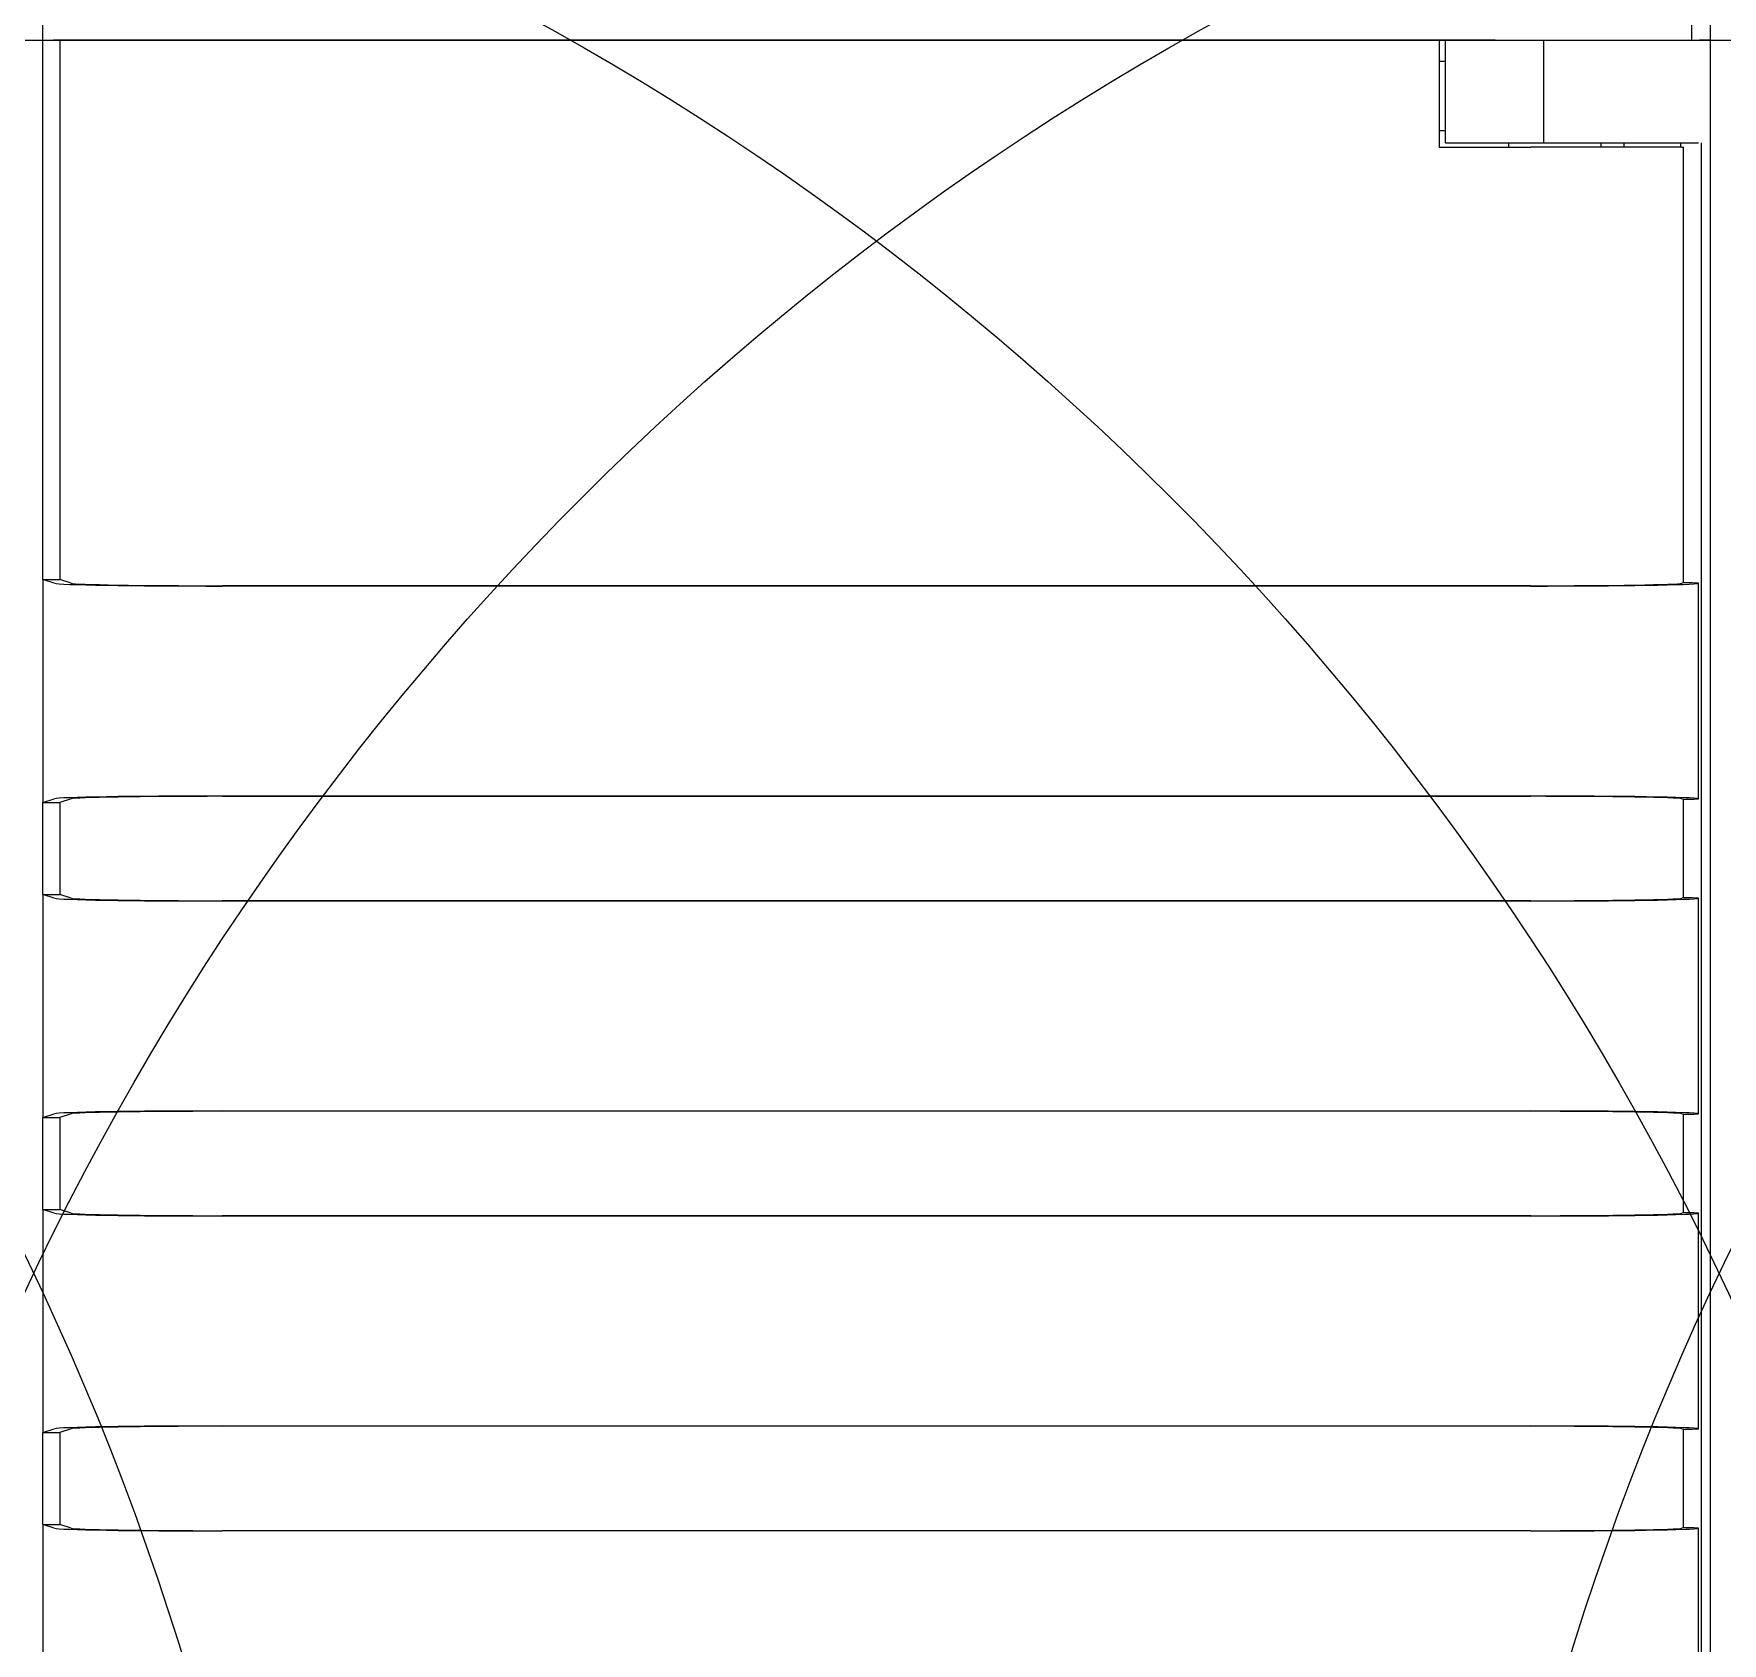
# Model space of a CAD drawing. Header units: millimetres. Extents: x -6000 to 26000, y -6000 to 26000.
# Drawn here: x 125.45 to 131.05, y -4540.27 to -4534.94 of the extents above; entities that cross this region are included whole.
import ezdxf

# ---------------------------------------------------------------- set-up
doc = ezdxf.new("R2010")
doc.units = ezdxf.units.MM
doc.header["$MEASUREMENT"] = 0
doc.layers.add('Чертеж и Рисунок_Ном._пера__7', color=7, linetype='Continuous', lineweight=15)

msp = doc.modelspace()

# ---------------------------------------------------------------- linework, layer by layer
at = {"layer": 'Чертеж и Рисунок_Ном._пера__7', "color": 7, "linetype": 'Continuous', "lineweight": 15}
for p, q in [((125.4846, -4534.9602), (125.4846, -4528.3644)), ((125.4846, -4534.9602), (125.4846, -4528.3647)), ((130.9465, -4534.9602), (130.9465, -4528.3644)), ((131.0068, -4528.3644), (131.0068, -4534.9602)), ((131.0068, -4528.3644), (131.0068, -4534.9602)), ((125.4242, -4534.9602), (130.9465, -4534.9602)), ((125.4846, -4534.9602), (125.5196, -4534.9602)), ((125.4846, -4536.7466), (125.4846, -4534.9602)), ((126.0753, -4534.9602), (125.5196, -4534.9602)), ((125.5403, -4534.9602), (125.5403, -4536.7466)), ((130.2954, -4534.9602), (126.0753, -4534.9602)), ((126.0753, -4534.9602), (126.0782, -4534.9602)), ((126.0782, -4534.9602), (130.1096, -4534.9602)), ((130.1096, -4534.9602), (130.1096, -4535.3149)), ((130.1305, -4535.301), (130.1305, -4534.9602)), ((130.2954, -4534.9602), (130.4566, -4534.9602)), ((130.4566, -4534.9602), (130.9689, -4534.9602)), ((130.4566, -4535.301), (130.4566, -4534.9602)), ((130.9689, -4534.9602), (131.0068, -4534.9602)), ((131.0068, -4534.9602), (130.9718, -4534.9602)), ((131.0068, -4534.9602), (131.0068, -4551.3912)), ((131.0068, -4534.9602), (136.5291, -4534.9602)), ((130.1096, -4535.0297), (130.1305, -4535.0297)), ((130.1096, -4535.2592), (130.1305, -4535.2592)), ((130.1096, -4535.3149), (130.4132, -4535.3149)), ((130.1305, -4535.301), (130.4566, -4535.301)), ((130.3391, -4535.301), (130.3391, -4535.3149)), ((130.9133, -4535.3149), (130.4132, -4535.3149)), ((130.4566, -4535.301), (130.9689, -4535.301)), ((130.6452, -4535.301), (130.6452, -4535.3149)), ((130.7217, -4535.3149), (130.7217, -4535.301)), ((130.9095, -4535.3149), (130.9095, -4535.301)), ((130.9133, -4535.3149), (130.9189, -4535.3149)), ((130.9189, -4536.7573), (130.9189, -4535.3149)), ((130.9689, -4535.301), (130.9689, -4535.301)), ((130.9773, -4535.301), (130.9773, -4551.1862)), ((125.5225, -4536.7593), (125.4846, -4536.7466)), ((125.4846, -4536.7466), (125.5403, -4536.7466)), ((125.4846, -4536.7466), (125.4846, -4537.4858)), ((125.5781, -4536.7592), (125.5403, -4536.7466)), ((130.4132, -4536.7675), (126.0782, -4536.7675)), ((130.4132, -4536.7685), (126.0782, -4536.7685)), ((130.9189, -4536.7573), (130.9133, -4536.7592)), ((130.9689, -4537.4732), (130.9689, -4536.7592)), ((125.4846, -4537.4858), (125.5225, -4537.4732)), ((125.4846, -4537.4858), (125.5403, -4537.4858)), ((125.4846, -4537.7899), (125.4846, -4537.4858)), ((125.5781, -4537.4732), (125.5403, -4537.4858)), ((125.5403, -4537.4858), (125.5403, -4537.7899)), ((126.0782, -4537.464), (130.4132, -4537.464)), ((130.4132, -4537.4649), (126.0782, -4537.4649)), ((130.9189, -4537.4751), (130.9133, -4537.4732)), ((130.9189, -4537.8006), (130.9189, -4537.4751)), ((125.5225, -4537.8025), (125.4846, -4537.7899)), ((125.4846, -4537.7899), (125.4846, -4538.5291)), ((125.4846, -4537.7899), (125.5403, -4537.7899)), ((125.5781, -4537.8025), (125.5403, -4537.7899)), ((130.4132, -4537.8107), (126.0782, -4537.8107)), ((130.4132, -4537.8117), (126.0782, -4537.8117)), ((130.9189, -4537.8006), (130.9133, -4537.8025)), ((130.9689, -4538.5164), (130.9689, -4537.8025)), ((126.0782, -4538.5072), (130.4132, -4538.5072)), ((130.4132, -4538.5082), (126.0782, -4538.5082)), ((125.4846, -4538.5291), (125.5225, -4538.5164)), ((125.4846, -4538.5291), (125.5403, -4538.5291)), ((125.4846, -4538.8331), (125.4846, -4538.5291)), ((125.5781, -4538.5165), (125.5403, -4538.5291)), ((125.5403, -4538.5291), (125.5403, -4538.8331)), ((130.9189, -4538.5183), (130.9133, -4538.5165)), ((130.9189, -4538.8438), (130.9189, -4538.5183)), ((125.4846, -4538.8331), (125.4846, -4539.5723)), ((125.4846, -4538.8331), (125.5403, -4538.8331)), ((125.5225, -4538.8458), (125.4846, -4538.8331)), ((125.5781, -4538.8457), (125.5403, -4538.8331)), ((130.9189, -4538.8438), (130.9133, -4538.8457)), ((130.4132, -4538.854), (126.0782, -4538.854)), ((130.4132, -4538.855), (126.0782, -4538.855)), ((130.9689, -4539.5597), (130.9689, -4538.8457)), ((125.4846, -4539.5723), (125.5225, -4539.5597)), ((125.5781, -4539.5597), (125.5403, -4539.5723)), ((126.0782, -4539.5505), (130.4132, -4539.5505)), ((130.4132, -4539.5514), (126.0782, -4539.5514)), ((130.9189, -4539.5616), (130.9133, -4539.5597)), ((130.9189, -4539.8871), (130.9189, -4539.5616)), ((125.4846, -4539.5723), (125.5403, -4539.5723)), ((125.4846, -4539.8764), (125.4846, -4539.5723)), ((125.5403, -4539.5723), (125.5403, -4539.8764)), ((125.4846, -4539.8764), (125.5403, -4539.8764)), ((125.4846, -4539.8764), (125.4846, -4548.9616)), ((125.5225, -4539.889), (125.4846, -4539.8764)), ((125.5781, -4539.889), (125.5403, -4539.8764)), ((130.4132, -4539.8972), (126.0782, -4539.8972)), ((130.4132, -4539.8982), (126.0782, -4539.8982)), ((130.9189, -4539.8871), (130.9133, -4539.889)), ((130.9689, -4551.2279), (130.9689, -4539.889))]:
    msp.add_line(p, q, dxfattribs=at)
for centre in [(117.0805, -4543.028), (122.6631, -4543.028), (128.2457, -4543.028), (133.8283, -4543.028), (139.4109, -4543.028)]:
    msp.add_circle(centre, 9.2708, dxfattribs=at)
for centre, major_axis, start_param, end_param in [((126.0782, -4536.7588), (0.5564, 0), 3.193953, 4.712389), ((126.0782, -4536.7588), (-0.5008, 0), 0.05236, 1.570796), ((130.4132, -4536.7588), (-0.5008, 0), 1.570796, 3.089233), ((130.4132, -4536.7588), (-0.5564, 0), 1.570796, 3.091814), ((130.4922, -4536.7619), (-0.5008, 0), 3.452397, 3.692176), ((126.0782, -4537.4737), (0.5564, 0), 1.570796, 3.089233), ((126.0782, -4537.4737), (-0.5008, 0), 4.712389, 6.230825), ((130.4132, -4537.4737), (-0.5564, 0), 3.191371, 4.712389), ((130.4132, -4537.4737), (-0.5008, 0), 3.193953, 4.712389), ((130.4922, -4537.4705), (-0.5008, 0), 2.591009, 2.830789), ((126.0782, -4537.802), (0.5564, 0), 3.193953, 4.712389), ((126.0782, -4537.802), (-0.5008, 0), 0.05236, 1.570796), ((130.4132, -4537.802), (-0.5564, 0), 1.570796, 3.091814), ((130.4132, -4537.802), (-0.5008, 0), 1.570796, 3.089233), ((130.4922, -4537.8052), (-0.5008, 0), 3.452397, 3.692176), ((126.0782, -4538.5169), (0.5564, 0), 1.570796, 3.089233), ((126.0782, -4538.5169), (-0.5008, 0), 4.712389, 6.230825), ((130.4132, -4538.5169), (-0.5564, 0), 3.191371, 4.712389), ((130.4132, -4538.5169), (-0.5008, 0), 3.193953, 4.712389), ((130.4922, -4538.5138), (-0.5008, 0), 2.591009, 2.830789), ((130.4922, -4538.8484), (-0.5008, 0), 3.452397, 3.692176), ((126.0782, -4538.8453), (0.5564, 0), 3.193953, 4.712389), ((126.0782, -4538.8453), (-0.5008, 0), 0.05236, 1.570796), ((130.4132, -4538.8453), (-0.5564, 0), 1.570796, 3.091814), ((130.4132, -4538.8453), (-0.5008, 0), 1.570796, 3.089233), ((126.0782, -4539.5602), (0.5564, 0), 1.570796, 3.089233), ((126.0782, -4539.5602), (-0.5008, 0), 4.712389, 6.230825), ((130.4132, -4539.5602), (-0.5564, 0), 3.191371, 4.712389), ((130.4132, -4539.5602), (-0.5008, 0), 3.193953, 4.712389), ((130.4922, -4539.557), (-0.5008, 0), 2.591009, 2.830789), ((126.0782, -4539.8885), (0.5564, 0), 3.193953, 4.712389), ((126.0782, -4539.8885), (-0.5008, 0), 0.05236, 1.570796), ((130.4132, -4539.8885), (0.5564, 0), 4.712389, 6.233406), ((130.4132, -4539.8885), (-0.5008, 0), 1.570796, 3.089233), ((130.4922, -4539.8917), (-0.5008, 0), 3.452397, 3.692176)]:
    msp.add_ellipse(centre, major_axis=major_axis, ratio=0.017455, start_param=start_param, end_param=end_param, dxfattribs=at)

doc.saveas('drawing.dxf')
